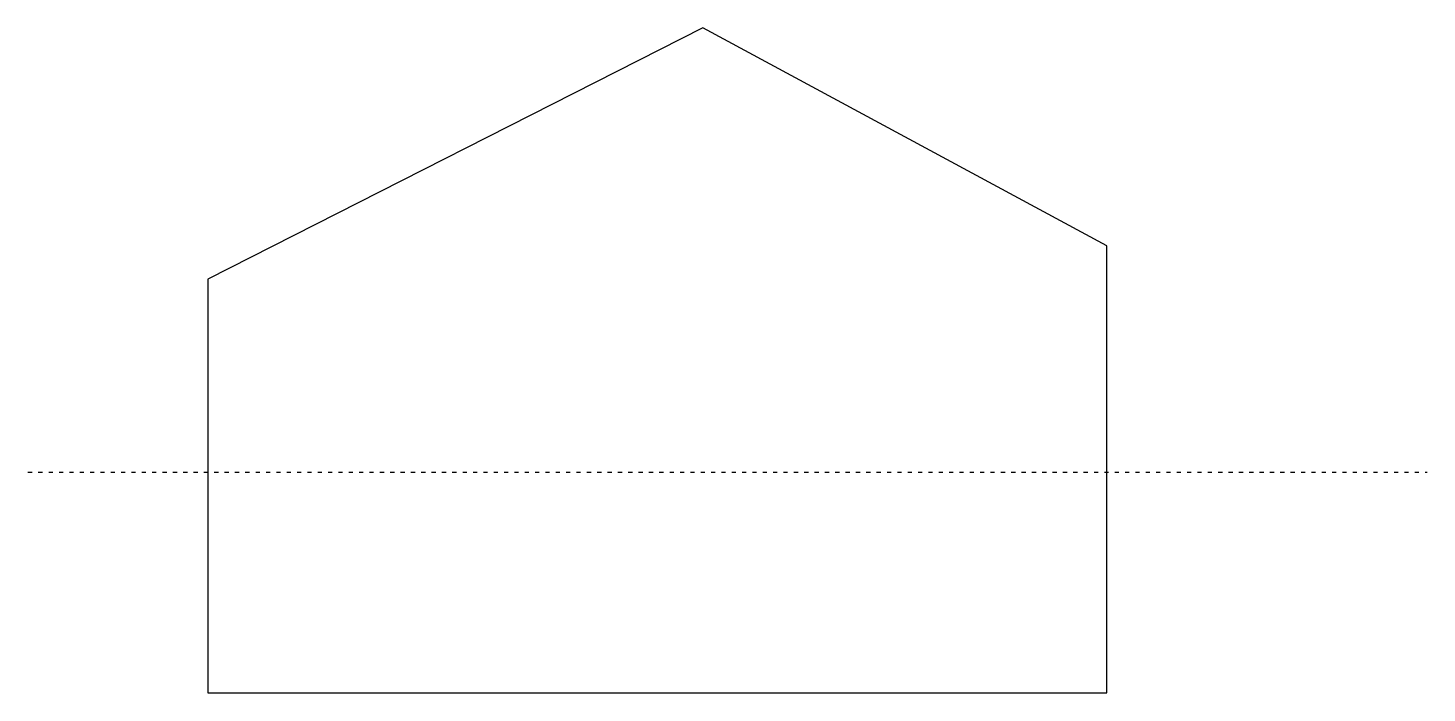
# Model space of a CAD drawing. Header units: millimetres. Extents: x 1164 to 5219, y 691 to 2618.
import ezdxf

# ---------------------------------------------------------------- set-up
doc = ezdxf.new("R2010")
doc.units = ezdxf.units.MM
doc.linetypes.add('ACAD_ISO03W100', pattern=[30, 12, -18])
doc.layers.get('0').update_dxf_attribs({"lineweight": 30})
doc.layers.add('center', color=7, linetype='ACAD_ISO03W100', lineweight=30)

msp = doc.modelspace()

# ---------------------------------------------------------------- linework, layer by layer
for p, q in [((3119.5, 2617.7), (1685.4, 1890.3)), ((4291.1, 1987), (3119.5, 2617.7)), ((4291.1, 691.4), (4291.1, 1987)), ((1685.4, 1890.3), (1685.4, 691.4)), ((1685.4, 691.4), (4291.1, 691.4))]:
    msp.add_line(p, q)
at = {"layer": 'center'}
msp.add_line((1163.7, 1331.4), (5219, 1331.4), dxfattribs=at)

doc.saveas('drawing.dxf')
